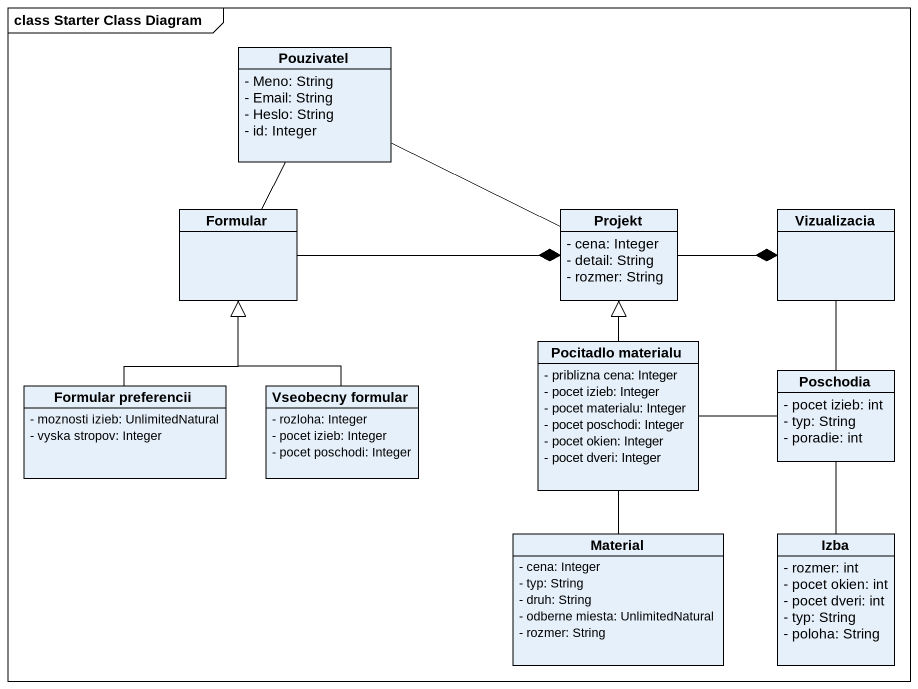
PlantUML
@startuml
mainframe class Starter Class Diagram
hide circle
hide empty members
skinparam classAttributeIconSize 0
class Pouzivatel {
  - Meno: String
  - Email: String
  - Heslo: String
  - id: Integer
}
class Formular
class Projekt {
  - cena: Integer
  - detail: String
  - rozmer: String
}
class Vizualizacia
class "Pocitadlo materialu" as Pocitadlo_materialu {
  - priblizna cena: Integer
  - pocet izieb: Integer
  - pocet materialu: Integer
  - pocet poschodi: Integer
  - pocet okien: Integer
  - pocet dveri: Integer
}
class Poschodia {
  - pocet izieb: int
  - typ: String
  - poradie: int
}
class "Formular preferencii" as Formular_preferencii {
  - moznosti izieb: UnlimitedNatural
  - vyska stropov: Integer
}
class "Vseobecny formular" as Vseobecny_formular {
  - rozloha: Integer
  - pocet izieb: Integer
  - pocet poschodi: Integer
}
class Material {
  - cena: Integer
  - typ: String
  - druh: String
  - odberne miesta: UnlimitedNatural
  - rozmer: String
}
class Izba {
  - rozmer: int
  - pocet okien: int
  - pocet dveri: int
  - typ: String
  - poloha: String
}
Pouzivatel -- Formular
Pouzivatel -right- Projekt
Formular -right-* Projekt
Projekt -right-* Vizualizacia
Pocitadlo_materialu -up-|> Projekt
Pocitadlo_materialu -- Material
Poschodia -up- Vizualizacia
Poschodia -left- Pocitadlo_materialu
Formular_preferencii -up-|> Formular
Vseobecny_formular -up-|> Formular
Izba -up- Poschodia
@enduml
